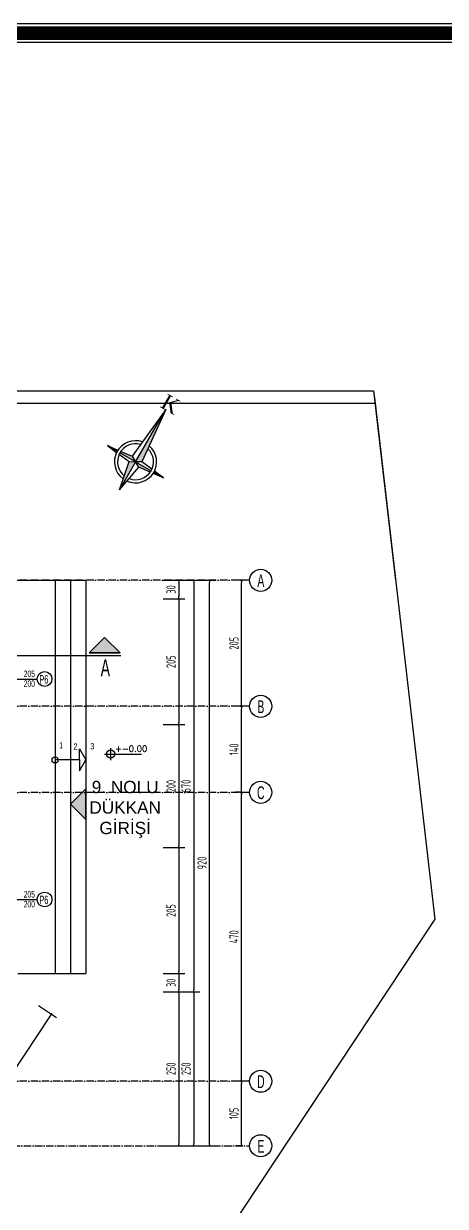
# Model space of a CAD drawing. Extents: x 41749 to 92598, y -24291 to 29432.
# Drawn here: x 54507 to 55192, y -23315 to -21391 of the extents above; entities that cross this region are included whole.
import ezdxf
from ezdxf.enums import TextEntityAlignment as Align

# ---------------------------------------------------------------- set-up
doc = ezdxf.new("R2010")
doc.units = 0
doc.header["$MEASUREMENT"] = 0
doc.header["$PDMODE"] = 3
for name, pattern in [('ACAD_ISO03W100', [30, 12, -18]), ('ACAD_ISO10W100', [18, 12, -3, 0, -3]), ('DASHED', [0.75, 0.5, -0.25])]:
    doc.linetypes.add(name, pattern=pattern)
doc.layers.get('0').update_dxf_attribs({"linetype": 'CONTINUOUS'})
doc.layers.get('Defpoints').update_dxf_attribs({"linetype": 'CONTINUOUS'})
for name, color, linetype in [('AKS', 10, 'CONTINUOUS'), ('doğrama', 1, 'CONTINUOUS'), ('İÇ ÖLÇÜ', 95, 'CONTINUOUS'), ('KOLON', 5, 'CONTINUOUS'), ('MAHAL', 21, 'CONTINUOUS'), ('MERBAS', 231, 'CONTINUOUS'), ('MERD', 3, 'CONTINUOUS'), ('MERDIVEN', 3, 'CONTINUOUS'), ('OLCU', 3, 'CONTINUOUS'), ('SEMBOL', 21, 'CONTINUOUS'), ('SıVA', 7, 'CONTINUOUS'), ('tar', 12, 'CONTINUOUS'), ('TEFRIS', 12, 'CONTINUOUS'), ('YAZI', 7, 'CONTINUOUS')]:
    doc.layers.add(name, color=color, linetype=linetype)
doc.layers.add('KAPI-ACILIM1', color=13, linetype='ACAD_ISO03W100', lineweight=20)
doc.styles.add('ISIM', font='times.ttf')
doc.styles.add('KOT', font='ROMANS.SHX')
doc.styles.add('mahal', font='arial.ttf', dxfattribs={"height": 70})
doc.styles.add('OLCU', font='isocpeur.ttf', dxfattribs={"width": 0.59})
doc.styles.add('POZ', font='arial.ttf', dxfattribs={"width": 0.8, "height": 12.5})
doc.dimstyles.new('OLCU3', dxfattribs={"dimscale": 0.5, "dimtxt": 30, "dimasz": 7, "dimexe": 20, "dimexo": 0, "dimgap": 10, "dimtad": 1, "dimdec": 4, "dimrnd": 0.5, "dimdsep": 46, "dimtxsty": 'OLCU', "dimblk1": 'DOT', "dimblk2": 'DOT', "dimsah": 1, "dimcen": 0.09, "dimclrt": 4, "dimadec": 0, "dimazin": 0, "dimtfac": 1, "dimtdec": 4, "dimtix": 1, "dimtmove": 2, "dimatfit": 3, "dimfxl": 0, "dimtolj": 1, "dimtzin": 0, "dimarcsym": 0})

# ---------------------------------------------------------------- blocks, each defined once
blk = doc.blocks.new('A$C0A661DCC')
at = {"layer": 'doğrama'}
h = blk.add_hatch(color=256, dxfattribs=at)
h.paths.add_polyline_path([(73.3, 210.1), (73.3, 73.3), (86, 80.4)])
h.paths.add_polyline_path([(114, 73.3), (73.3, 73.3), (86, 66.2), (113.8, 69.4, 0.023599)])
h.paths.add_polyline_path([(146.5, 73.3), (120.9, 73.3, -0.015803), (120.8, 70.2)])
h.paths.add_polyline_path([(73.3, 73.3), (60.5, 66.2), (73.3, 0)])
h.paths.add_polyline_path([(60.5, 80.4), (32.7, 77.1, 0.023599), (32.5, 73.3), (73.3, 73.3)])
h.paths.add_polyline_path([(25.7, 76.3), (0, 73.3), (25.6, 73.3, -0.015803)])
for p, q in [((73.3, 210.1), (60.5, 80.4)), ((73.3, 73.3), (73.3, 210.1)), ((73.3, 73.3), (73.3, 210.1)), ((73.3, 210.1), (86, 80.4)), ((32.7, 77.1), (60.5, 80.4)), ((60.5, 80.4), (73.3, 73.3)), ((60.5, 80.4), (73.3, 73.3)), ((86, 80.4), (73.3, 73.3)), ((86, 80.4), (73.3, 73.3)), ((113.8, 77.1), (86, 80.4)), ((0, 73.3), (25.7, 76.3)), ((25.6, 73.3), (0, 73.3)), ((0, 73.3), (25.7, 70.2)), ((25.6, 73.3), (0, 73.3)), ((73.3, 73.3), (32.5, 73.3)), ((73.3, 73.3), (32.5, 73.3)), ((32.7, 69.4), (60.5, 66.2)), ((60.5, 66.2), (73.3, 73.3)), ((60.5, 66.2), (73.3, 73.3)), ((73.3, 0), (60.5, 66.2)), ((86, 66.2), (73.3, 73.3)), ((86, 66.2), (73.3, 73.3)), ((73.3, 73.3), (114, 73.3)), ((73.3, 73.3), (114, 73.3)), ((73.3, 73.3), (73.3, 0)), ((73.3, 73.3), (73.3, 0)), ((73.3, 0), (86, 66.2)), ((113.8, 69.4), (86, 66.2)), ((146.5, 73.3), (120.8, 76.3)), ((146.5, 73.3), (120.8, 70.2)), ((120.9, 73.3), (146.5, 73.3)), ((120.9, 73.3), (146.5, 73.3)), ((142.3, 73), (142.3, 73))]:
    blk.add_line(p, q, dxfattribs=at)
for radius, start, end in [(47.7, 100.6569, 264.0217), (40.7, 103.5333, 261.0308), (47.7, 275.9783, 79.3431), (40.7, 278.9692, 76.4667)]:
    blk.add_arc((73.3, 73.3), radius, start, end, dxfattribs=at)
at = {"layer": 'doğrama', "style": 'ISIM'}
blk.add_text('K', height=35, dxfattribs=at).set_placement((76.8, 208.2), align=Align.CENTER)
blk = doc.blocks.new('DOT')
at = {"color": 0, "linetype": 'ByBlock'}
blk.add_line((-0.5, 0), (-1, 0), dxfattribs=at)
at = {"color": 0, "linetype": 'ByBlock', "const_width": 0.5}
blk.add_lwpolyline([(-0.25, 0, 1), (0.25, 0, 1)], format="xyb", close=True, dxfattribs=at)
blk = doc.blocks.new('*D2290')
at = {"layer": 'Defpoints', "color": 0, "transparency": 16777216}
for p in [(54861.2, -23111.3), (54861.2, -23111.3), (54861.2, -23216.3)]:
    blk.add_point(p, dxfattribs=at)
at = {"layer": 'OLCU', "color": 0, "lineweight": -2, "transparency": 16777216}
for p, q in [((54861.2, -23111.3), (54851.2, -23111.3)), ((54861.2, -23212.8), (54861.2, -23114.8)), ((54861.2, -23216.3), (54851.2, -23216.3))]:
    blk.add_line(p, q, dxfattribs=at)
at = {"layer": 'OLCU', "color": 0, "lineweight": -2, "transparency": 16777216, "xscale": 3.5, "yscale": 3.5, "zscale": 3.5}
for p, rotation in [((54861.2, -23111.3), 90), ((54861.2, -23216.3), 270)]:
    blk.add_blockref('DOT', p, dxfattribs=dict(at, rotation=rotation))
at = {"layer": 'OLCU', "color": 4, "transparency": 16777216, "insert": (54848.7, -23163.8), "char_height": 15, "attachment_point": 5, "rotation": 90, "style": 'OLCU'}
blk.add_mtext('\\A1;105', dxfattribs=at)
blk = doc.blocks.new('*D2291')
at = {"layer": 'Defpoints', "color": 0, "transparency": 16777216}
for p in [(54861.2, -22641.3), (54861.2, -22641.3), (54861.2, -23111.3)]:
    blk.add_point(p, dxfattribs=at)
at = {"layer": 'OLCU', "color": 0, "lineweight": -2, "transparency": 16777216}
for p, q in [((54861.2, -22641.3), (54851.2, -22641.3)), ((54861.2, -23107.8), (54861.2, -22644.8)), ((54861.2, -23111.3), (54851.2, -23111.3))]:
    blk.add_line(p, q, dxfattribs=at)
at = {"layer": 'OLCU', "color": 0, "lineweight": -2, "transparency": 16777216, "xscale": 3.5, "yscale": 3.5, "zscale": 3.5}
for p, rotation in [((54861.2, -22641.3), 90), ((54861.2, -23111.3), 270)]:
    blk.add_blockref('DOT', p, dxfattribs=dict(at, rotation=rotation))
at = {"layer": 'OLCU', "color": 4, "transparency": 16777216, "insert": (54848.7, -22876.3), "char_height": 15, "attachment_point": 5, "rotation": 90, "style": 'OLCU'}
blk.add_mtext('\\A1;470', dxfattribs=at)
blk = doc.blocks.new('*D2292')
at = {"layer": 'Defpoints', "color": 0, "transparency": 16777216}
for p in [(54861.2, -22501.3), (54861.2, -22501.3), (54861.2, -22641.3)]:
    blk.add_point(p, dxfattribs=at)
at = {"layer": 'OLCU', "color": 0, "lineweight": -2, "transparency": 16777216}
for p, q in [((54861.2, -22501.3), (54851.2, -22501.3)), ((54861.2, -22637.8), (54861.2, -22504.8)), ((54861.2, -22641.3), (54851.2, -22641.3))]:
    blk.add_line(p, q, dxfattribs=at)
at = {"layer": 'OLCU', "color": 0, "lineweight": -2, "transparency": 16777216, "xscale": 3.5, "yscale": 3.5, "zscale": 3.5}
for p, rotation in [((54861.2, -22501.3), 90), ((54861.2, -22641.3), 270)]:
    blk.add_blockref('DOT', p, dxfattribs=dict(at, rotation=rotation))
at = {"layer": 'OLCU', "color": 4, "transparency": 16777216, "insert": (54848.7, -22571.3), "char_height": 15, "attachment_point": 5, "rotation": 90, "style": 'OLCU'}
blk.add_mtext('\\A1;140', dxfattribs=at)
blk = doc.blocks.new('*D2293')
at = {"layer": 'Defpoints', "color": 0, "transparency": 16777216}
for p in [(54861.2, -22296.3), (54861.2, -22296.3), (54861.2, -22501.3)]:
    blk.add_point(p, dxfattribs=at)
at = {"layer": 'OLCU', "color": 0, "lineweight": -2, "transparency": 16777216}
for p, q in [((54861.2, -22296.3), (54851.2, -22296.3)), ((54861.2, -22497.8), (54861.2, -22299.8)), ((54861.2, -22501.3), (54851.2, -22501.3))]:
    blk.add_line(p, q, dxfattribs=at)
at = {"layer": 'OLCU', "color": 0, "lineweight": -2, "transparency": 16777216, "xscale": 3.5, "yscale": 3.5, "zscale": 3.5}
for p, rotation in [((54861.2, -22296.3), 90), ((54861.2, -22501.3), 270)]:
    blk.add_blockref('DOT', p, dxfattribs=dict(at, rotation=rotation))
at = {"layer": 'OLCU', "color": 4, "transparency": 16777216, "insert": (54848.7, -22398.8), "char_height": 15, "attachment_point": 5, "rotation": 90, "style": 'OLCU'}
blk.add_mtext('\\A1;205', dxfattribs=at)
blk = doc.blocks.new('*D2365')
at = {"layer": 'Defpoints', "color": 0, "transparency": 16777216}
for p in [(54546, -22296.3), (54546, -22326.3), (54758.9, -22326.3)]:
    blk.add_point(p, dxfattribs=at)
at = {"layer": 'OLCU', "color": 0, "lineweight": -2, "transparency": 16777216}
for p, q in [((54733.9, -22296.3), (54768.9, -22296.3)), ((54758.9, -22299.8), (54758.9, -22322.8)), ((54733.9, -22326.3), (54768.9, -22326.3))]:
    blk.add_line(p, q, dxfattribs=at)
at = {"layer": 'OLCU', "color": 0, "lineweight": -2, "transparency": 16777216, "xscale": 3.5, "yscale": 3.5, "zscale": 3.5}
for p, rotation in [((54758.9, -22296.3), 90), ((54758.9, -22326.3), 270)]:
    blk.add_blockref('DOT', p, dxfattribs=dict(at, rotation=rotation))
at = {"layer": 'OLCU', "color": 4, "transparency": 16777216, "insert": (54746.4, -22311.3), "char_height": 15, "attachment_point": 5, "rotation": 90, "style": 'OLCU'}
blk.add_mtext('\\A1;30', dxfattribs=at)
blk = doc.blocks.new('*D2366')
at = {"layer": 'Defpoints', "color": 0, "transparency": 16777216}
for p in [(54546, -22326.3), (54452.7, -22531.2), (54758.9, -22531.2)]:
    blk.add_point(p, dxfattribs=at)
at = {"layer": 'OLCU', "color": 0, "lineweight": -2, "transparency": 16777216}
for p, q in [((54733.9, -22326.3), (54768.9, -22326.3)), ((54758.9, -22329.8), (54758.9, -22527.7)), ((54733.9, -22531.2), (54768.9, -22531.2))]:
    blk.add_line(p, q, dxfattribs=at)
at = {"layer": 'OLCU', "color": 0, "lineweight": -2, "transparency": 16777216, "xscale": 3.5, "yscale": 3.5, "zscale": 3.5}
for p, rotation in [((54758.9, -22326.3), 90), ((54758.9, -22531.2), 270)]:
    blk.add_blockref('DOT', p, dxfattribs=dict(at, rotation=rotation))
at = {"layer": 'OLCU', "color": 4, "transparency": 16777216, "insert": (54746.4, -22428.8), "char_height": 15, "attachment_point": 5, "rotation": 90, "style": 'OLCU'}
blk.add_mtext('\\A1;205', dxfattribs=at)
blk = doc.blocks.new('*D2367')
at = {"layer": 'Defpoints', "color": 0, "transparency": 16777216}
for p in [(54452.7, -22531.2), (54435.2, -22731.2), (54758.9, -22731.2)]:
    blk.add_point(p, dxfattribs=at)
at = {"layer": 'OLCU', "color": 0, "lineweight": -2, "transparency": 16777216}
for p, q in [((54733.9, -22531.2), (54768.9, -22531.2)), ((54758.9, -22534.7), (54758.9, -22727.7)), ((54733.9, -22731.2), (54768.9, -22731.2))]:
    blk.add_line(p, q, dxfattribs=at)
at = {"layer": 'OLCU', "color": 0, "lineweight": -2, "transparency": 16777216, "xscale": 3.5, "yscale": 3.5, "zscale": 3.5}
for p, rotation in [((54758.9, -22531.2), 90), ((54758.9, -22731.2), 270)]:
    blk.add_blockref('DOT', p, dxfattribs=dict(at, rotation=rotation))
at = {"layer": 'OLCU', "color": 4, "transparency": 16777216, "insert": (54746.4, -22631.2), "char_height": 15, "attachment_point": 5, "rotation": 90, "style": 'OLCU'}
blk.add_mtext('\\A1;200', dxfattribs=at)
blk = doc.blocks.new('*D2368')
at = {"layer": 'Defpoints', "color": 0, "transparency": 16777216}
for p in [(54435.2, -22731.2), (54492.5, -22936.1), (54758.9, -22936.1)]:
    blk.add_point(p, dxfattribs=at)
at = {"layer": 'OLCU', "color": 0, "lineweight": -2, "transparency": 16777216}
for p, q in [((54733.9, -22731.2), (54768.9, -22731.2)), ((54758.9, -22734.7), (54758.9, -22932.6)), ((54733.9, -22936.1), (54768.9, -22936.1))]:
    blk.add_line(p, q, dxfattribs=at)
at = {"layer": 'OLCU', "color": 0, "lineweight": -2, "transparency": 16777216, "xscale": 3.5, "yscale": 3.5, "zscale": 3.5}
for p, rotation in [((54758.9, -22731.2), 90), ((54758.9, -22936.1), 270)]:
    blk.add_blockref('DOT', p, dxfattribs=dict(at, rotation=rotation))
at = {"layer": 'OLCU', "color": 4, "transparency": 16777216, "insert": (54746.4, -22833.7), "char_height": 15, "attachment_point": 5, "rotation": 90, "style": 'OLCU'}
blk.add_mtext('\\A1;205', dxfattribs=at)
blk = doc.blocks.new('*D2369')
at = {"layer": 'Defpoints', "color": 0, "transparency": 16777216}
for p in [(54492.5, -22936.1), (54487.5, -22966.1), (54758.9, -22966.1)]:
    blk.add_point(p, dxfattribs=at)
at = {"layer": 'OLCU', "color": 0, "lineweight": -2, "transparency": 16777216}
for p, q in [((54733.9, -22936.1), (54768.9, -22936.1)), ((54758.9, -22939.6), (54758.9, -22962.6)), ((54733.9, -22966.1), (54768.9, -22966.1))]:
    blk.add_line(p, q, dxfattribs=at)
at = {"layer": 'OLCU', "color": 0, "lineweight": -2, "transparency": 16777216, "xscale": 3.5, "yscale": 3.5, "zscale": 3.5}
for p, rotation in [((54758.9, -22936.1), 90), ((54758.9, -22966.1), 270)]:
    blk.add_blockref('DOT', p, dxfattribs=dict(at, rotation=rotation))
at = {"layer": 'OLCU', "color": 4, "transparency": 16777216, "insert": (54746.4, -22951.1), "char_height": 15, "attachment_point": 5, "rotation": 90, "style": 'OLCU'}
blk.add_mtext('\\A1;30', dxfattribs=at)
blk = doc.blocks.new('*D2370')
at = {"layer": 'Defpoints', "color": 0, "transparency": 16777216}
for p in [(54487.5, -22966.1), (54325.1, -23216.3), (54758.9, -23216.3)]:
    blk.add_point(p, dxfattribs=at)
at = {"layer": 'OLCU', "color": 0, "lineweight": -2, "transparency": 16777216}
for p, q in [((54733.9, -22966.1), (54768.9, -22966.1)), ((54758.9, -22969.6), (54758.9, -23212.8)), ((54733.9, -23216.3), (54768.9, -23216.3))]:
    blk.add_line(p, q, dxfattribs=at)
at = {"layer": 'OLCU', "color": 0, "lineweight": -2, "transparency": 16777216, "xscale": 3.5, "yscale": 3.5, "zscale": 3.5}
for p, rotation in [((54758.9, -22966.1), 90), ((54758.9, -23216.3), 270)]:
    blk.add_blockref('DOT', p, dxfattribs=dict(at, rotation=rotation))
at = {"layer": 'OLCU', "color": 4, "transparency": 16777216, "insert": (54746.4, -23091.2), "char_height": 15, "attachment_point": 5, "rotation": 90, "style": 'OLCU'}
blk.add_mtext('\\A1;250', dxfattribs=at)
blk = doc.blocks.new('*D2371')
at = {"layer": 'Defpoints', "color": 0, "transparency": 16777216}
for p in [(54733.9, -22296.3), (54733.9, -22966.1), (54783.3, -22966.1)]:
    blk.add_point(p, dxfattribs=at)
at = {"layer": 'OLCU', "color": 0, "lineweight": -2, "transparency": 16777216}
for p, q in [((54758.3, -22296.3), (54793.3, -22296.3)), ((54783.3, -22299.8), (54783.3, -22962.6)), ((54758.3, -22966.1), (54793.3, -22966.1))]:
    blk.add_line(p, q, dxfattribs=at)
at = {"layer": 'OLCU', "color": 0, "lineweight": -2, "transparency": 16777216, "xscale": 3.5, "yscale": 3.5, "zscale": 3.5}
for p, rotation in [((54783.3, -22296.3), 90), ((54783.3, -22966.1), 270)]:
    blk.add_blockref('DOT', p, dxfattribs=dict(at, rotation=rotation))
at = {"layer": 'OLCU', "color": 4, "transparency": 16777216, "insert": (54770.8, -22631.2), "char_height": 15, "attachment_point": 5, "rotation": 90, "style": 'OLCU'}
blk.add_mtext('\\A1;670', dxfattribs=at)
blk = doc.blocks.new('*D2372')
at = {"layer": 'Defpoints', "color": 0, "transparency": 16777216}
for p in [(54733.9, -22966.1), (54733.9, -23216.3), (54783.3, -23216.3)]:
    blk.add_point(p, dxfattribs=at)
at = {"layer": 'OLCU', "color": 0, "lineweight": -2, "transparency": 16777216}
for p, q in [((54758.3, -22966.1), (54793.3, -22966.1)), ((54783.3, -22969.6), (54783.3, -23212.8)), ((54758.3, -23216.3), (54793.3, -23216.3))]:
    blk.add_line(p, q, dxfattribs=at)
at = {"layer": 'OLCU', "color": 0, "lineweight": -2, "transparency": 16777216, "xscale": 3.5, "yscale": 3.5, "zscale": 3.5}
for p, rotation in [((54783.3, -22966.1), 90), ((54783.3, -23216.3), 270)]:
    blk.add_blockref('DOT', p, dxfattribs=dict(at, rotation=rotation))
at = {"layer": 'OLCU', "color": 4, "transparency": 16777216, "insert": (54770.8, -23091.2), "char_height": 15, "attachment_point": 5, "rotation": 90, "style": 'OLCU'}
blk.add_mtext('\\A1;250', dxfattribs=at)
blk = doc.blocks.new('*D2373')
at = {"layer": 'Defpoints', "color": 0, "transparency": 16777216}
for p in [(54733.9, -22296.3), (54809.2, -22296.3), (54733.9, -23216.3)]:
    blk.add_point(p, dxfattribs=at)
at = {"layer": 'OLCU', "color": 0, "lineweight": -2, "transparency": 16777216}
for p, q in [((54784.2, -22296.3), (54819.2, -22296.3)), ((54809.2, -23212.8), (54809.2, -22299.8)), ((54784.2, -23216.3), (54819.2, -23216.3))]:
    blk.add_line(p, q, dxfattribs=at)
at = {"layer": 'OLCU', "color": 0, "lineweight": -2, "transparency": 16777216, "xscale": 3.5, "yscale": 3.5, "zscale": 3.5}
for p, rotation in [((54809.2, -22296.3), 90), ((54809.2, -23216.3), 270)]:
    blk.add_blockref('DOT', p, dxfattribs=dict(at, rotation=rotation))
at = {"layer": 'OLCU', "color": 4, "transparency": 16777216, "insert": (54796.7, -22756.3), "char_height": 15, "attachment_point": 5, "rotation": 90, "style": 'OLCU'}
blk.add_mtext('\\A1;920', dxfattribs=at)
blk = doc.blocks.new('*D2574')
at = {"layer": 'Defpoints', "color": 0, "transparency": 16777216}
for p in [(54497.5, -22966.1), (54331.9, -23216.3), (54386.2, -23252.3)]:
    blk.add_point(p, dxfattribs=at)
at = {"layer": 'İÇ ÖLÇÜ', "color": 0, "lineweight": -2, "transparency": 16777216}
for p, q in [((54531.1, -22988.3), (54560.2, -23007.6)), ((54550, -23005), (54388.2, -23249.4)), ((54365.4, -23238.5), (54394.6, -23257.8))]:
    blk.add_line(p, q, dxfattribs=at)
at = {"layer": 'İÇ ÖLÇÜ', "color": 0, "lineweight": -2, "transparency": 16777216, "xscale": 3.5, "yscale": 3.5, "zscale": 3.5}
for p, rotation in [((54551.9, -23002.1), 56.49556999875812), ((54386.2, -23252.3), 236.4955699987581)]:
    blk.add_blockref('DOT', p, dxfattribs=dict(at, rotation=rotation))
at = {"layer": 'İÇ ÖLÇÜ', "color": 4, "transparency": 16777216, "insert": (54458.6, -23120.3), "char_height": 15, "attachment_point": 5, "rotation": 56.4956, "style": 'OLCU'}
blk.add_mtext('\\A1;300', dxfattribs=at)
blk = doc.blocks.new('KOTBLK04')
for p, q in [((-0.49, 0), (2.51, 0)), ((0, 0.49), (0, -0.49))]:
    blk.add_line(p, q)
blk.add_circle((0, 0), 0.33)
at = {"color": 7, "style": 'KOT'}
blk.add_attdef('TEMIZ', (0.359, 0.185), '', height=1, dxfattribs=at)

msp = doc.modelspace()

# ---------------------------------------------------------------- hatches: boundary and pattern name
at = {"layer": 'KOLON'}
msp.add_hatch(color=256, dxfattribs=at).paths.add_polyline_path([(54638.55827, -22389.25991), (54613.55827, -22414.25991), (54663.55827, -22414.25991)])
at = {"layer": 'tar'}
msp.add_hatch(color=256, dxfattribs=at).paths.add_polyline_path([(54583.10709, -22660.67404), (54608.10709, -22685.67404), (54608.10709, -22635.67404)])

# ---------------------------------------------------------------- linework, layer by layer
at = {"layer": 'AKS', "linetype": 'ACAD_ISO10W100'}
for p, q in [((54874.22491, -22296.33978), (52118.01207, -22296.33978)), ((54874.22491, -22501.33978), (52118.01207, -22501.33978)), ((54874.22491, -22641.33978), (52118.01207, -22641.33978)), ((54874.22491, -23111.33978), (52118.01207, -23111.33978)), ((52118.01207, -23216.33978), (54874.22491, -23216.33986))]:
    msp.add_line(p, q, dxfattribs=at)
at = {"layer": 'KAPI-ACILIM1', "ltscale": 0.3}
msp.add_line((55175.43328, -22847.87656), (55175.43328, -22847.87656), dxfattribs=at)
at = {"layer": 'KOLON'}
for p, q in [((54613.55827, -22414.25991), (54638.55827, -22389.25991)), ((54663.55827, -22414.25991), (54638.55827, -22389.25991)), ((54638.55827, -22389.25991), (54663.55827, -22414.25991)), ((54613.55827, -22414.25991), (54663.55827, -22414.25991)), ((54663.55827, -22414.25991), (54613.55827, -22414.25991))]:
    msp.add_line(p, q, dxfattribs=at)
at = {"layer": 'MERBAS'}
for points in [[(45632.04216, -24290.68394), (45632.04216, -21390.68394), (70862.32763, -21390.68394), (70862.32763, -24290.68394)], [(45637.04216, -24285.68394), (45637.04216, -21395.68394), (70857.32763, -21395.68394), (70857.32763, -24285.68394)], [(45657.04216, -24265.68394), (45657.04216, -21415.68394), (70837.32763, -21415.68394), (70837.32763, -24265.68394)], [(45662.04216, -24260.68394), (45662.04216, -21420.68394), (70832.32763, -21420.68394), (70832.32763, -24260.68394)]]:
    msp.add_lwpolyline(points, close=True, dxfattribs=at)
at = {"layer": 'MERBAS', "const_width": 20}
msp.add_lwpolyline([(45647.04216, -24275.68394), (45647.04216, -21405.68394), (70847.32763, -21405.68394), (70847.32763, -24275.68394)], close=True, dxfattribs=at)
at = {"layer": 'MERBAS', "linetype": 'DASHED', "ltscale": 40, "const_width": 2}
msp.add_lwpolyline([(52603.2773, -22419.08917), (54665.0464, -22419.08917)], dxfattribs=at)
at = {"layer": 'MERDIVEN'}
for p, q in [((54497.53676, -22296.33978), (54608.10709, -22296.33978)), ((54558.10709, -22296.33978), (54558.10709, -22936.09965)), ((54583.10709, -22296.33978), (54583.10709, -22936.09965)), ((54608.10709, -22296.33978), (54608.10709, -22936.09965)), ((54597.61183, -22588.57267), (54597.61183, -22570.76667)), ((54597.61183, -22570.76667), (54608.10709, -22588.57267)), ((54597.61183, -22588.57267), (54597.61183, -22606.37867)), ((54597.61183, -22606.37867), (54608.10709, -22588.57267)), ((54497.53676, -22936.09965), (54608.10709, -22936.09965))]:
    msp.add_line(p, q, dxfattribs=at)
msp.add_lwpolyline([(54597.61183, -22588.57267), (54558.10709, -22588.57267)], dxfattribs=at)
msp.add_circle((54558.10709, -22588.57267), 5, dxfattribs=at)
at = {"layer": 'SıVA'}
for points in [[(54613.55827, -22414.25991), (54638.55827, -22389.25991), (54663.55827, -22414.25991)], [(54583.10709, -22660.67404), (54608.10709, -22635.67404), (54608.10709, -22685.67404)]]:
    msp.add_lwpolyline(points, close=True, dxfattribs=at)
at = {"layer": 'tar'}
for p, q in [((54608.10709, -22635.67404), (54583.10709, -22660.67404)), ((54583.10709, -22660.67404), (54608.10709, -22635.67404)), ((54583.10709, -22660.67404), (54608.10709, -22635.67404)), ((54608.10709, -22635.67404), (54608.10709, -22685.67404)), ((54608.10709, -22685.67404), (54608.10709, -22635.67404)), ((54608.10709, -22635.67404), (54608.10709, -22685.67404)), ((54608.10709, -22685.67404), (54583.10709, -22660.67404)), ((54608.10709, -22685.67404), (54583.10709, -22660.67404))]:
    msp.add_line(p, q, dxfattribs=at)
at = {"layer": 'TEFRIS'}
for p, q in [((52008.01562, -21988.06351), (55075.70178, -21988.06351)), ((55075.70178, -21988.06351), (55078.02163, -22008.06351)), ((55075.70178, -21988.06351), (55111.45939, -22296.33978)), ((52028.01562, -22008.06351), (55078.02163, -22008.06351)), ((55078.02163, -22008.06351), (55175.43328, -22847.87656)), ((55175.43328, -22847.87656), (54484.02373, -23892.30672))]:
    msp.add_line(p, q, dxfattribs=at)
at = {"layer": 'YAZI'}
for p, q in [((54492.53676, -22456.99501), (54528.8559, -22456.99501)), ((54492.53676, -22815.72909), (54528.8559, -22815.72909))]:
    msp.add_line(p, q, dxfattribs=at)
for centre, radius in [((54892.22491, -22296.33978), 18), ((54540.8559, -22456.99501), 12), ((54892.22491, -22501.33978), 18), ((54892.22491, -22641.33978), 18), ((54540.8559, -22815.72909), 12), ((54892.22491, -23111.33978), 18), ((54892.22491, -23216.3397), 18)]:
    msp.add_circle(centre, radius, dxfattribs=at)

# ---------------------------------------------------------------- block references
at = {"layer": 'MERD', "color": 11, "xscale": 0.7185024000302342, "yscale": 0.7185024000302342, "zscale": 0.7185024000302342, "rotation": 330.019001807863}
msp.add_blockref('A$C0A661DCC', (54616.82149, -22122.80354), dxfattribs=at)
at = {"layer": 'SEMBOL'}
ref = msp.add_blockref('KOTBLK04', (54648.27981, -22579.05002), dxfattribs=dict(at, xscale=20, yscale=20, zscale=20))
ref.add_attrib('TEMIZ', '+-0.00', (54655.46314, -22575.35877), dxfattribs={"color": 54, "height": 10, "style": 'KOT'})

# ---------------------------------------------------------------- texts
at = {"layer": 'MAHAL', "insert": (54671.8803, -22669.10654), "char_height": 20, "width": 318.296, "attachment_point": 5, "style": 'mahal'}
msp.add_mtext('9. NOLU \\PDÜKKAN\\PGİRİŞİ', dxfattribs=at)
at = {"layer": 'YAZI', "attachment_point": 5}
for s, insert, char_height, width, style in [('{\\fArial|b0|i0|c162|p34;A}', (54892.40372, -22297.09879), 20.736, 360.8188416, 'OLCU'), ('{\\fArial|b0|i0|c162|p34;A}', (54639.67553, -22438.82457), 27.648, 481.0917888, 'OLCU'), ('{\\fArial|b0|i0|c162|p34;205}', (54516.17188, -22448.56326), 10.56, 183.750336, 'OLCU'), ('{\\fArial|b0|i0|c162|p34;P6}', (54539.81487, -22457.69363), 13.824, 240.5458944, 'OLCU'), ('{\\fArial|b0|i0|c162|p34;200}', (54516.17188, -22464.56326), 10.56, 183.750336, 'OLCU'), ('{\\fArial|b0|i0|c162|p34;B}', (54892.40372, -22502.09879), 20.736, 360.8188416, 'OLCU'), ('1', (54567.72877, -22564.90195), 10, 33.9177331, 'POZ'), ('2', (54591.14822, -22566.71953), 10, 33.9177331, 'POZ'), ('3', (54618.49431, -22566.3391), 10, 33.9177331, 'POZ'), ('{\\fArial|b0|i0|c162|p34;C}', (54892.40372, -22642.09879), 20.736, 360.8188416, 'OLCU'), ('{\\fArial|b0|i0|c162|p34;205}', (54516.17188, -22807.29735), 10.56, 183.750336, 'OLCU'), ('{\\fArial|b0|i0|c162|p34;200}', (54516.17188, -22823.29735), 10.56, 183.750336, 'OLCU'), ('{\\fArial|b0|i0|c162|p34;P6}', (54539.81487, -22816.42771), 13.824, 240.5458944, 'OLCU'), ('{\\fArial|b0|i0|c162|p34;D}', (54892.40372, -23112.09879), 20.736, 360.8188416, 'OLCU'), ('{\\fArial|b0|i0|c162|p34;E}', (54892.40372, -23217.09871), 20.736, 360.8188416, 'OLCU')]:
    msp.add_mtext(s, dxfattribs=dict(at, insert=insert, char_height=char_height, width=width, style=style))

# ---------------------------------------------------------------- dimensions: what is measured, and where the dimension line sits
at = {"layer": 'İÇ ÖLÇÜ'}
dim = msp.add_aligned_dim(p1=(54497.53676, -22966.09965), p2=(54331.87856, -23216.33984), distance=65.19167, dimstyle='OLCU3', dxfattribs=at)
dim.commit()
dim.dimension.update_dxf_attribs({"geometry": '*D2574', "text_midpoint": (54458.64425, -23120.30562)})
at = {"layer": 'OLCU'}
for base, p1, p2, picture, middle in [((54758.93678, -22326.33978), (54545.98043, -22296.33978), (54545.98043, -22326.33978), '*D2365', (54746.43678, -22311.33978)), ((54783.27467, -22966.09965), (54733.93678, -22296.33978), (54733.93678, -22966.09965), '*D2371', (54770.77467, -22631.21971)), ((54809.16796, -22296.33978), (54733.93678, -23216.33985), (54733.93678, -22296.33978), '*D2373', (54796.66796, -22756.33982)), ((54861.23147, -22296.33978), (54861.23147, -22501.33978), (54861.23147, -22296.33978), '*D2293', (54848.73147, -22398.83978)), ((54758.93678, -22531.21971), (54545.98043, -22326.33978), (54452.71508, -22531.21971), '*D2366', (54746.43678, -22428.77975)), ((54861.23147, -22501.33978), (54861.23147, -22641.33978), (54861.23147, -22501.33978), '*D2292', (54848.73147, -22571.33978)), ((54758.93678, -22731.21971), (54452.71508, -22531.21971), (54435.21508, -22731.21971), '*D2367', (54746.43678, -22631.21971)), ((54861.23147, -22641.33978), (54861.23147, -23111.33978), (54861.23147, -22641.33978), '*D2291', (54848.73147, -22876.33978)), ((54758.93678, -22936.09965), (54435.21508, -22731.21971), (54492.53676, -22936.09965), '*D2368', (54746.43678, -22833.65968)), ((54758.93678, -22966.09965), (54492.53676, -22936.09965), (54487.53676, -22966.09965), '*D2369', (54746.43678, -22951.09965)), ((54758.93678, -23216.33984), (54487.53676, -22966.09965), (54325.14722, -23216.33984), '*D2370', (54746.43678, -23091.21974)), ((54783.27467, -23216.33984), (54733.93678, -22966.09965), (54733.93678, -23216.33984), '*D2372', (54770.77467, -23091.21974)), ((54861.23147, -23111.33978), (54861.23147, -23216.33985), (54861.23147, -23111.33978), '*D2290', (54848.73147, -23163.83982))]:
    dim = msp.add_linear_dim(base=base, p1=p1, p2=p2, angle=90, dimstyle='OLCU3', dxfattribs=at)
    dim.commit()
    dim.dimension.update_dxf_attribs({"geometry": picture, "text_midpoint": middle})

doc.saveas('drawing.dxf')
